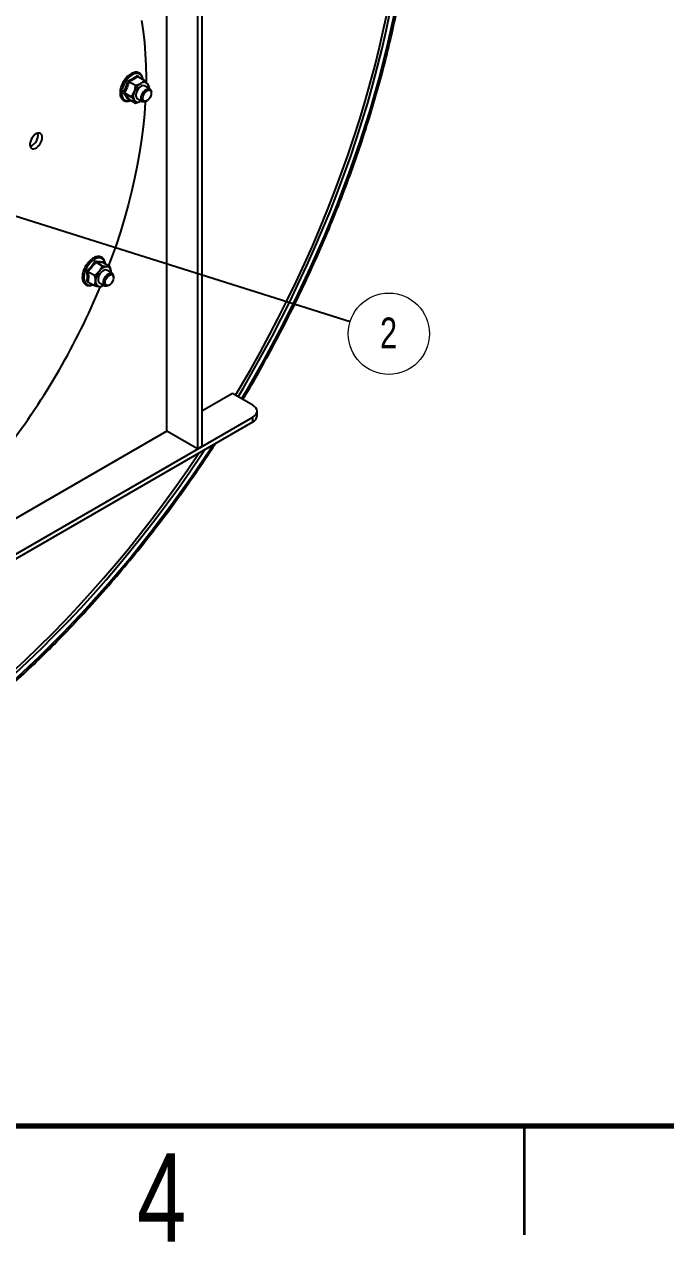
# Model space of a CAD drawing. Header units: millimetres. Extents: x 2 to 418, y 2 to 295.
# Drawn here: x 225.5 to 269.8, y 2 to 86.1 of the extents above; entities that cross this region are included whole.
import ezdxf

# ---------------------------------------------------------------- set-up
doc = ezdxf.new("R2010")
doc.units = ezdxf.units.MM
doc.styles.add('SLDTEXTSTYLE0', font='TXT', dxfattribs={"width": 0.75})
doc.dimstyles.new('SLDDIMSTYLE1', dxfattribs={"dimtxt": 0.18, "dimasz": 0.7, "dimexe": 0, "dimexo": 0.0625, "dimgap": 0, "dimtad": 0, "dimtih": 1, "dimtoh": 1, "dimdec": 0, "dimrnd": 1e-09, "dimzin": 0, "dimdsep": 46, "dimtxsty": 'Standard', "dimblk1": 'DOT', "dimblk2": 'DOT', "dimsah": 1, "dimcen": 0.09, "dimadec": 0, "dimazin": 0, "dimtfac": 0.7, "dimtdec": 0, "dimtofl": 0, "dimtmove": 0, "dimatfit": 3, "dimldrblk": 'DOT', "dimfxl": 0, "dimfrac": 2, "dimtolj": 1, "dimtzin": 0, "dimarcsym": 0})

# ---------------------------------------------------------------- blocks, each defined once
blk = doc.blocks.new('SW_NOTE_21')
at = {"color": 0, "linetype": 'Continuous', "lineweight": 0}
blk.add_circle((2.68, -0.845), 2.81, dxfattribs=at)
at = {"color": 0, "linetype": 'Continuous', "lineweight": 0, "insert": (2.659, 0.273), "char_height": 2.117, "attachment_point": 2, "style": 'SLDTEXTSTYLE0'}
blk.add_mtext('2', dxfattribs=at)
blk = doc.blocks.new('_DOT')
at = {"color": 0, "linetype": 'ByBlock', "lineweight": -2}
blk.add_line((-0.5, 0), (-1, 0), dxfattribs=at)
at = {"color": 0, "linetype": 'ByBlock', "const_width": 0.5}
blk.add_lwpolyline([(-0.25, 0, 1), (0.25, 0, 1)], format="xyb", close=True, dxfattribs=at)

msp = doc.modelspace()

# ---------------------------------------------------------------- linework, layer by layer
at = {"color": 7, "linetype": 'Continuous', "lineweight": 25}
for p, q in [((237.713, 114.38), (237.713, 56.934)), ((237.43, 114.216), (237.43, 56.771)), ((235.309, 57.996), (235.309, 112.992)), ((233.295, 82.509), (233.749, 82.247)), ((232.683, 82.155), (233.137, 81.893)), ((234.13, 81.639), (233.764, 81.85)), ((234.056, 81.811), (234.043, 81.689)), ((232.377, 81.366), (232.831, 81.104)), ((232.671, 80.934), (232.621, 80.912)), ((232.683, 80.931), (233.137, 80.668)), ((233.264, 80.984), (233.63, 80.773)), ((233.514, 80.804), (233.543, 80.822)), ((233.88, 80.797), (233.938, 80.831)), ((234.233, 81.342), (234.233, 81.41)), ((229.854, 69.036), (230.308, 68.774)), ((230.384, 69.695), (230.838, 69.433)), ((230.9, 69.711), (230.907, 69.655)), ((230.914, 69.648), (231.368, 69.386)), ((231.524, 68.907), (231.159, 69.118)), ((231.439, 68.992), (231.436, 68.958)), ((231.439, 68.992), (231.438, 68.957)), ((229.854, 68.329), (230.308, 68.066)), ((230.659, 68.252), (231.024, 68.041)), ((231.628, 68.611), (231.628, 68.678)), ((231.274, 68.066), (231.333, 68.1)), ((239.834, 60.608), (237.713, 59.384)), ((241.249, 59.792), (239.834, 60.608)), ((195.287, 32.442), (241.249, 58.975)), ((241.249, 58.649), (241.249, 58.975)), ((241.541, 59.057), (241.541, 59.384)), ((195.287, 32.116), (241.249, 58.649)), ((235.309, 57.996), (192.458, 33.259)), ((237.43, 56.771), (235.309, 57.996)), ((237.713, 56.934), (237.43, 56.771))]:
    msp.add_line(p, q, dxfattribs=at)
at = {"color": 8, "linetype": 'Continuous', "lineweight": 25}
msp.add_line((229.905, 68.299), (229.779, 68.317), dxfattribs=at)
at = {"color": 7, "linetype": 'Continuous', "lineweight": 70}
msp.add_line((410, 10), (10, 10), dxfattribs=at)
at = {"color": 7, "linetype": 'Continuous', "lineweight": 35}
msp.add_line((260, 10), (260, 2.5), dxfattribs=at)
at = {"color": 8, "linetype": 'Continuous', "lineweight": 25, "flags": 128}
for points in [[(240.476, 60.238), (240.813, 60.794), (242.006, 62.883), (243.143, 65), (244.223, 67.141), (245.242, 69.302), (246.2, 71.479), (247.078, 73.626), (247.893, 75.781), (248.643, 77.937), (249.327, 80.092), (249.954, 82.28), (250.509, 84.457), (250.992, 86.62), (251.402, 88.762), (251.737, 90.882), (251.993, 92.935), (252.176, 94.959), (252.286, 96.947), (252.323, 98.897)], [(233.639, 82.31), (233.62, 82.404), (233.571, 82.522), (233.499, 82.614), (233.408, 82.677), (233.3, 82.708), (233.178, 82.708), (233.048, 82.676), (232.913, 82.612), (232.778, 82.52), (232.647, 82.402), (232.526, 82.262), (232.418, 82.105), (232.327, 81.937), (232.255, 81.762), (232.206, 81.588), (232.181, 81.42), (232.181, 81.263), (232.206, 81.124), (232.255, 81.006), (232.327, 80.914), (232.418, 80.851), (232.526, 80.819), (232.647, 80.819), (232.778, 80.852), (232.803, 80.861)], [(231.034, 69.579), (231.008, 69.694), (230.955, 69.807), (230.88, 69.895), (230.786, 69.953), (230.675, 69.979), (230.552, 69.974), (230.42, 69.936), (230.285, 69.867), (230.15, 69.77), (230.021, 69.648), (229.902, 69.505), (229.796, 69.346), (229.708, 69.176), (229.64, 69.002), (229.595, 68.828), (229.574, 68.661), (229.578, 68.507), (229.607, 68.371), (229.66, 68.257), (229.735, 68.17), (229.83, 68.112), (229.94, 68.085)], [(213.286, 32.504), (214.984, 33.474), (216.68, 34.531), (218.372, 35.673), (220.055, 36.896), (221.728, 38.201), (223.355, 39.556), (224.966, 40.985), (226.556, 42.482), (228.122, 44.046), (229.693, 45.706), (231.232, 47.429), (232.739, 49.212), (234.208, 51.05), (235.637, 52.94), (236.999, 54.843), (238.318, 56.789), (238.488, 57.055)]]:
    msp.add_lwpolyline(points, dxfattribs=at)
at = {"color": 7, "linetype": 'Continuous', "lineweight": 25, "flags": 128}
for points in [[(240.054, 60.481), (240.395, 61.056), (241.082, 62.244), (241.751, 63.442), (242.402, 64.65), (243.034, 65.865), (243.647, 67.088), (244.24, 68.317), (244.813, 69.552), (245.365, 70.793), (245.897, 72.037), (246.408, 73.285), (246.898, 74.535), (247.365, 75.787), (247.811, 77.04), (248.234, 78.293), (248.635, 79.545), (249.012, 80.795), (249.367, 82.043), (249.698, 83.288), (250.005, 84.528), (250.289, 85.764), (250.548, 86.993)], [(240.231, 60.379), (240.572, 60.954), (241.259, 62.142), (241.928, 63.34), (242.579, 64.548), (243.211, 65.763), (243.823, 66.986), (244.416, 68.215), (244.99, 69.45), (245.542, 70.691), (246.074, 71.935), (246.585, 73.183), (247.074, 74.433), (247.542, 75.685), (247.988, 76.938), (248.411, 78.191), (248.811, 79.443), (249.189, 80.693), (249.544, 81.941), (249.875, 83.186), (250.182, 84.426), (250.466, 85.662), (250.725, 86.891)], [(233.556, 86.369), (233.668, 85.618), (233.755, 84.848), (233.818, 84.06), (233.855, 83.256), (233.867, 82.437), (233.866, 82.141)], [(233.764, 81.85), (233.737, 81.862), (233.655, 81.873), (233.562, 81.849), (233.466, 81.793), (233.373, 81.71), (233.291, 81.605), (233.225, 81.485), (233.181, 81.361), (233.161, 81.241), (233.168, 81.134), (233.2, 81.048), (233.256, 80.989), (233.264, 80.984)], [(233.88, 80.797), (233.831, 80.773), (233.739, 80.75), (233.656, 80.76), (233.591, 80.803), (233.546, 80.877), (233.527, 80.974), (233.533, 81.089), (233.566, 81.212), (233.621, 81.335), (233.696, 81.448), (233.784, 81.544), (233.88, 81.614), (233.88, 81.614)], [(233.88, 81.614), (233.975, 81.654), (234.063, 81.66), (234.138, 81.633), (234.194, 81.575), (234.226, 81.489), (234.233, 81.41)], [(233.818, 80.768), (233.818, 80.757), (233.755, 79.897), (233.668, 79.026), (233.556, 78.145), (233.419, 77.255), (233.258, 76.357), (233.073, 75.452), (232.864, 74.54), (232.631, 73.624), (232.374, 72.705), (232.095, 71.782), (231.792, 70.859), (231.467, 69.935), (231.282, 69.436)], [(233.938, 81.512), (234.025, 81.548), (234.104, 81.549), (234.169, 81.517), (234.213, 81.455), (234.232, 81.367), (234.226, 81.262), (234.194, 81.149), (234.139, 81.038), (234.066, 80.939), (233.982, 80.86), (233.894, 80.81), (233.81, 80.791), (233.738, 80.806), (233.683, 80.854), (233.651, 80.93), (233.644, 81.027), (233.664, 81.138), (233.708, 81.251), (233.772, 81.357), (233.851, 81.447), (233.938, 81.512)], [(226.69, 78.294), (226.677, 78.408), (226.638, 78.5), (226.575, 78.563), (226.493, 78.594), (226.397, 78.591), (226.293, 78.553), (226.187, 78.484), (226.085, 78.388), (225.996, 78.27), (225.923, 78.139), (225.872, 78.002), (225.845, 77.867), (225.845, 77.745), (225.872, 77.641), (225.923, 77.563), (225.996, 77.515), (226.085, 77.501), (226.187, 77.522), (226.293, 77.575), (226.397, 77.659), (226.493, 77.767), (226.575, 77.892), (226.638, 78.028), (226.677, 78.164), (226.69, 78.294)], [(231.159, 69.118), (231.126, 69.133), (231.042, 69.14), (230.949, 69.114), (230.853, 69.056), (230.761, 68.97), (230.679, 68.864), (230.615, 68.744), (230.573, 68.619), (230.556, 68.5), (230.564, 68.394), (230.599, 68.31), (230.656, 68.254), (230.659, 68.252)], [(231.274, 68.066), (231.234, 68.045), (231.141, 68.019), (231.058, 68.027), (230.99, 68.067), (230.944, 68.138), (230.922, 68.234), (230.927, 68.347), (230.957, 68.47), (231.011, 68.594), (231.084, 68.708), (231.171, 68.805), (231.266, 68.878), (231.362, 68.92), (231.451, 68.93), (231.451, 68.93)], [(231.48, 68.821), (231.549, 68.797), (231.599, 68.742), (231.625, 68.66), (231.625, 68.558), (231.599, 68.446), (231.549, 68.334), (231.48, 68.231), (231.399, 68.146), (231.311, 68.088), (231.225, 68.061), (231.149, 68.068), (231.089, 68.108), (231.051, 68.177), (231.038, 68.27), (231.051, 68.378), (231.089, 68.492), (231.149, 68.601), (231.225, 68.695), (231.311, 68.767), (231.399, 68.81), (231.48, 68.821)], [(241.249, 58.975), (241.373, 59.063), (241.465, 59.163), (241.522, 59.271), (241.541, 59.384), (241.522, 59.496), (241.465, 59.605), (241.373, 59.704), (241.249, 59.792)], [(224.612, 41.35), (225.541, 42.212), (226.462, 43.096), (227.375, 44.003), (228.279, 44.932), (229.174, 45.883), (230.058, 46.854), (230.933, 47.846), (231.796, 48.856), (232.647, 49.886), (233.486, 50.933), (234.312, 51.998), (235.125, 53.08), (235.924, 54.178), (236.708, 55.29), (237.478, 56.418), (237.537, 56.506)], [(224.789, 41.248), (225.717, 42.11), (226.639, 42.994), (227.551, 43.901), (228.456, 44.83), (229.35, 45.781), (230.235, 46.752), (231.109, 47.744), (231.973, 48.754), (232.824, 49.784), (233.663, 50.831), (234.489, 51.896), (235.302, 52.978), (236.101, 54.075), (236.885, 55.188), (237.655, 56.315), (237.935, 56.736)]]:
    msp.add_lwpolyline(points, dxfattribs=at)
at = {"color": 7, "linetype": 'Continuous', "lineweight": 25}
for centre, radius, start, end in [((234.135, 81.06), 1.151, 122.63793, 159.77288), ((233.723, 81.774), 0.33, 40.53291, 129.24806), ((233.546, 81.73), 0.499, 355.22081, 31.15767), ((233.667, 81.152), 0.685, 153.43617, 206.56383), ((233.305, 81.06), 0.33, 220.53193, 309.24853), ((225.581, 78.445), 0.821, 289.89511, 10.11036), ((231.528, 68.326), 1.151, 140.22817, 177.36046), ((231.215, 68.685), 0.685, 93.43022, 146.5644), ((231.113, 69.045), 0.33, 350.7484, 79.45267), ((230.704, 68.326), 0.33, 170.74822, 259.4535), ((231.409, 68.712), 0.222, 351.16658, 79.03467), ((184.797, 87.089), 49.727, 322.57161, 337.42848), ((230.654, 68.501), 0.499, 268.83437, 304.78707), ((241.041, 59.107), 0.503, 294.37305, 354.30646)]:
    msp.add_arc(centre, radius, start, end, dxfattribs=at)
at = {"color": 8, "linetype": 'Continuous', "lineweight": 25}
msp.add_arc((229.971, 68.675), 0.59, 267.01567, 292.5955, dxfattribs=at)
at = {"color": 7, "linetype": 'Continuous', "lineweight": 25}
for points, knots in [([(240.556, 60.192), (240.659, 60.361), (241.172, 61.203), (242.044, 62.749), (243.169, 64.828), (244.234, 66.932), (245.243, 69.055), (246.187, 71.181), (247.065, 73.306), (247.878, 75.425), (248.628, 77.546), (249.294, 79.603), (249.881, 81.592), (250.395, 83.51), (250.855, 85.42), (251.26, 87.325), (251.591, 89.124), (251.858, 90.824), (252.069, 92.433), (252.241, 94.064), (252.369, 95.722), (252.453, 97.411), (252.464, 98.531), (252.469, 99.101)], [0, 0, 0, 0, 0.013552, 0.06748, 0.121409, 0.175338, 0.229268, 0.2832, 0.33617, 0.389142, 0.442117, 0.495095, 0.54326, 0.591428, 0.639599, 0.687867, 0.736685, 0.777835, 0.819663, 0.862701, 0.906965, 0.952645, 1, 1, 1, 1]), ([(233.649, 82.305), (233.643, 82.35), (233.629, 82.444), (233.578, 82.566), (233.505, 82.667), (233.411, 82.741), (233.303, 82.785), (233.185, 82.8), (233.059, 82.786), (232.927, 82.744), (232.793, 82.674), (232.66, 82.577), (232.533, 82.458), (232.415, 82.32), (232.31, 82.167), (232.221, 82.004), (232.15, 81.834), (232.099, 81.664), (232.071, 81.496), (232.065, 81.336), (232.083, 81.188), (232.126, 81.058), (232.193, 80.948), (232.281, 80.866), (232.385, 80.812), (232.501, 80.788), (232.624, 80.794), (232.729, 80.818), (232.792, 80.848), (232.811, 80.857)], [0, 0, 0, 0, 0.036597, 0.075502, 0.113764, 0.150935, 0.18724, 0.223383, 0.260094, 0.29774, 0.336085, 0.374712, 0.413324, 0.451861, 0.490341, 0.528804, 0.567294, 0.605849, 0.64452, 0.683352, 0.722349, 0.761339, 0.799865, 0.837392, 0.873893, 0.910031, 0.946493, 0.983852, 1, 1, 1, 1]), ([(232.621, 82.205), (232.654, 82.218), (232.818, 82.283), (233.049, 82.402), (233.206, 82.529), (233.268, 82.579)], [0, 0, 0, 0, 0.130524, 0.655233, 1, 1, 1, 1]), ([(233.295, 82.509), (233.209, 82.443), (233.033, 82.309), (232.801, 82.207), (232.683, 82.155)], [0, 0, 0, 0, 0.492244, 1, 1, 1, 1]), ([(233.268, 82.579), (233.268, 82.579), (233.268, 82.571), (233.268, 82.556), (233.273, 82.536), (233.282, 82.519), (233.291, 82.512), (233.295, 82.509)], [0, 0, 0, 0, 0.006122, 0.267744, 0.528706, 0.763855, 1, 1, 1, 1]), ([(232.298, 81.372), (232.317, 81.405), (232.412, 81.571), (232.535, 81.846), (232.597, 82.103), (232.621, 82.205)], [0, 0, 0, 0, 0.130524, 0.655235, 1, 1, 1, 1]), ([(232.683, 82.155), (232.646, 82.018), (232.572, 81.739), (232.443, 81.492), (232.377, 81.366)], [0, 0, 0, 0, 0.492244, 1, 1, 1, 1]), ([(232.621, 82.205), (232.622, 82.205), (232.626, 82.201), (232.635, 82.191), (232.651, 82.177), (232.668, 82.165), (232.678, 82.158), (232.683, 82.155)], [0, 0, 0, 0, 0.006122, 0.267742, 0.528709, 0.763856, 1, 1, 1, 1]), ([(233.055, 81.458), (233.073, 81.515), (233.112, 81.63), (233.131, 81.779), (233.136, 81.868), (233.137, 81.893)], [0, 0, 0, 0, 0.406291, 0.827277, 1, 1, 1, 1]), ([(233.137, 81.893), (233.174, 81.902), (233.312, 81.935), (233.428, 81.989), (233.514, 82.029)], [0, 0, 0, 0, 0.266129, 1, 1, 1, 1]), ([(233.514, 82.029), (233.521, 82.033), (233.605, 82.083), (233.686, 82.158), (233.739, 82.232), (233.749, 82.247)], [0, 0, 0, 0, 0.066694, 0.814095, 1, 1, 1, 1]), ([(233.749, 82.247), (233.792, 82.202), (233.878, 82.111), (233.945, 82.028), (233.972, 81.989), (233.973, 81.988)], [0, 0, 0, 0, 0.484342, 0.986328, 1, 1, 1, 1]), ([(233.973, 81.988), (233.992, 81.959), (234.03, 81.9), (234.049, 81.846), (234.054, 81.819), (234.056, 81.811)], [0, 0, 0, 0, 0.406297, 0.827277, 1, 1, 1, 1]), ([(232.377, 81.366), (232.371, 81.369), (232.361, 81.373), (232.341, 81.376), (232.319, 81.376), (232.305, 81.374), (232.298, 81.372), (232.298, 81.372)], [0, 0, 0, 0, 0.236142, 0.47129, 0.732245, 0.99387, 1, 1, 1, 1]), ([(232.621, 80.912), (232.613, 80.929), (232.568, 81.016), (232.472, 81.166), (232.347, 81.313), (232.298, 81.372)], [0, 0, 0, 0, 0.130523, 0.655234, 1, 1, 1, 1]), ([(232.377, 81.366), (232.441, 81.287), (232.571, 81.125), (232.645, 80.996), (232.683, 80.931)], [0, 0, 0, 0, 0.492242, 1, 1, 1, 1]), ([(232.683, 80.931), (232.678, 80.933), (232.668, 80.937), (232.651, 80.934), (232.635, 80.926), (232.626, 80.917), (232.622, 80.912), (232.621, 80.912)], [0, 0, 0, 0, 0.236141, 0.471271, 0.732234, 0.993878, 1, 1, 1, 1]), ([(232.831, 81.104), (232.873, 81.155), (232.96, 81.258), (233.027, 81.386), (233.054, 81.456), (233.055, 81.458)], [0, 0, 0, 0, 0.4843376, 0.9863223, 1, 1, 1, 1]), ([(233.055, 80.845), (233.03, 80.877), (232.981, 80.943), (232.899, 81.033), (232.846, 81.088), (232.831, 81.104)], [0, 0, 0, 0, 0.406293, 0.827271, 1, 1, 1, 1]), ([(233.137, 80.668), (233.132, 80.692), (233.121, 80.739), (233.082, 80.806), (233.055, 80.844), (233.055, 80.845)], [0, 0, 0, 0, 0.48434, 0.986322, 1, 1, 1, 1]), ([(233.137, 80.668), (233.174, 80.677), (233.312, 80.71), (233.428, 80.764), (233.514, 80.804)], [0, 0, 0, 0, 0.266129, 1, 1, 1, 1]), ([(233.514, 80.804), (233.521, 80.808), (233.532, 80.814), (233.54, 80.821), (233.542, 80.823)], [0, 0, 0, 0, 0.687926, 1, 1, 1, 1]), ([(231.04, 69.595), (231.035, 69.629), (231.024, 69.712), (230.977, 69.825), (230.906, 69.929), (230.814, 70.005), (230.707, 70.051), (230.589, 70.068), (230.464, 70.057), (230.332, 70.017), (230.198, 69.949), (230.065, 69.855), (229.937, 69.737), (229.819, 69.601), (229.713, 69.449), (229.622, 69.286), (229.55, 69.117), (229.497, 68.946), (229.467, 68.778), (229.459, 68.617), (229.476, 68.468), (229.517, 68.336), (229.582, 68.225), (229.668, 68.14), (229.772, 68.083), (229.872, 68.061), (229.978, 68.059), (230.084, 68.074), (230.167, 68.108), (230.207, 68.124)], [0, 0, 0, 0, 0.027646, 0.06679, 0.105336, 0.142802, 0.179348, 0.215678, 0.252521, 0.2903, 0.328813, 0.367642, 0.40647, 0.445224, 0.483917, 0.52259, 0.561287, 0.600046, 0.638918, 0.677948, 0.717146, 0.756364, 0.795161, 0.832985, 0.86975, 0.90752, 0.928507, 0.965918, 1, 1, 1, 1]), ([(229.779, 69.064), (229.809, 69.091), (229.955, 69.227), (230.157, 69.455), (230.288, 69.674), (230.34, 69.761)], [0, 0, 0, 0, 0.130523, 0.655234, 1, 1, 1, 1]), ([(229.779, 68.317), (229.785, 68.347), (229.81, 68.495), (229.823, 68.741), (229.792, 68.972), (229.779, 69.064)], [0, 0, 0, 0, 0.130523, 0.655233, 1, 1, 1, 1]), ([(229.854, 69.036), (229.848, 69.039), (229.838, 69.044), (229.819, 69.052), (229.799, 69.059), (229.786, 69.062), (229.78, 69.064), (229.779, 69.064)], [0, 0, 0, 0, 0.236145, 0.471285, 0.732245, 0.993878, 1, 1, 1, 1]), ([(230.384, 69.695), (230.311, 69.579), (230.162, 69.343), (229.957, 69.139), (229.854, 69.036)], [0, 0, 0, 0, 0.492243, 1, 1, 1, 1]), ([(229.854, 69.036), (229.867, 68.912), (229.895, 68.66), (229.868, 68.44), (229.854, 68.329)], [0, 0, 0, 0, 0.492242, 1, 1, 1, 1]), ([(230.308, 68.774), (230.367, 68.814), (230.489, 68.897), (230.595, 69.003), (230.642, 69.061), (230.644, 69.063)], [0, 0, 0, 0, 0.484341, 0.986322, 1, 1, 1, 1]), ([(230.34, 69.761), (230.369, 69.756), (230.513, 69.729), (230.715, 69.704), (230.847, 69.709), (230.9, 69.711)], [0, 0, 0, 0, 0.130524, 0.655233, 1, 1, 1, 1]), ([(230.34, 69.761), (230.34, 69.761), (230.342, 69.754), (230.346, 69.74), (230.357, 69.721), (230.37, 69.705), (230.379, 69.699), (230.384, 69.695)], [0, 0, 0, 0, 0.00613, 0.267765, 0.528727, 0.763863, 1, 1, 1, 1]), ([(230.914, 69.648), (230.841, 69.648), (230.692, 69.647), (230.488, 69.679), (230.384, 69.695)], [0, 0, 0, 0, 0.492242, 1, 1, 1, 1]), ([(230.644, 69.063), (230.678, 69.11), (230.748, 69.208), (230.804, 69.335), (230.83, 69.411), (230.838, 69.433)], [0, 0, 0, 0, 0.40629, 0.827274, 1, 1, 1, 1]), ([(230.838, 69.433), (230.871, 69.425), (230.996, 69.394), (231.099, 69.38), (231.174, 69.369)], [0, 0, 0, 0, 0.266129, 1, 1, 1, 1]), ([(230.9, 69.711), (230.9, 69.711), (230.897, 69.704), (230.894, 69.691), (230.895, 69.673), (230.901, 69.658), (230.91, 69.651), (230.914, 69.648)], [0, 0, 0, 0, 0.0061216, 0.2677532, 0.5287113, 0.7638566, 1, 1, 1, 1]), ([(231.174, 69.369), (231.18, 69.368), (231.253, 69.362), (231.319, 69.368), (231.36, 69.383), (231.368, 69.386)], [0, 0, 0, 0, 0.066696, 0.814097, 1, 1, 1, 1]), ([(231.368, 69.386), (231.387, 69.32), (231.425, 69.186), (231.439, 69.056), (231.439, 68.993), (231.439, 68.992)], [0, 0, 0, 0, 0.484337, 0.986319, 1, 1, 1, 1]), ([(229.854, 68.329), (229.848, 68.331), (229.838, 68.335), (229.819, 68.334), (229.799, 68.329), (229.786, 68.321), (229.78, 68.317), (229.779, 68.317)], [0, 0, 0, 0, 0.236143, 0.471284, 0.732259, 0.993878, 1, 1, 1, 1]), ([(230.378, 68.379), (230.376, 68.43), (230.37, 68.534), (230.338, 68.67), (230.315, 68.75), (230.308, 68.774)], [0, 0, 0, 0, 0.406297, 0.827275, 1, 1, 1, 1]), ([(230.308, 68.066), (230.326, 68.111), (230.364, 68.201), (230.378, 68.315), (230.378, 68.378), (230.378, 68.379)], [0, 0, 0, 0, 0.484343, 0.986326, 1, 1, 1, 1]), ([(230.308, 68.066), (230.341, 68.058), (230.466, 68.027), (230.568, 68.013), (230.644, 68.002)], [0, 0, 0, 0, 0.266129, 1, 1, 1, 1]), ([(230.644, 68.002), (230.65, 68.001), (230.723, 67.995), (230.789, 68.001), (230.83, 68.016), (230.838, 68.019)], [0, 0, 0, 0, 0.0666928, 0.8140946, 1, 1, 1, 1]), ([(230.939, 68.091), (230.927, 68.081), (230.895, 68.055), (230.86, 68.033), (230.838, 68.019)], [0, 0, 0, 0, 0.376515, 1, 1, 1, 1]), ([(213.128, 32.245), (213.319, 32.35), (213.673, 32.544), (214.162, 32.823), (214.565, 33.058), (214.894, 33.253), (215.178, 33.424), (215.454, 33.592), (215.836, 33.829), (216.34, 34.147), (216.979, 34.562), (217.842, 35.141), (218.89, 35.875), (220.082, 36.755), (221.349, 37.735), (222.703, 38.839), (224.157, 40.094), (225.593, 41.404), (227.013, 42.767), (228.468, 44.24), (229.954, 45.826), (231.464, 47.53), (232.942, 49.291), (234.383, 51.104), (235.778, 52.955), (237.121, 54.843), (238.08, 56.242), (238.579, 57.025), (238.663, 57.156)], [0, 0, 0, 0, 0.020728, 0.038386, 0.052991, 0.064536, 0.073971, 0.083893, 0.094451, 0.115461, 0.138608, 0.163878, 0.209438, 0.253008, 0.29459, 0.348951, 0.403125, 0.457294, 0.511459, 0.565621, 0.626277, 0.686929, 0.747578, 0.808225, 0.868869, 0.928429, 0.987987, 1, 1, 1, 1])]:
    msp.add_open_spline(points, degree=3, knots=knots, dxfattribs=at)
at = {"color": 8, "linetype": 'Continuous', "lineweight": 25}
msp.add_open_spline([(233.268, 82.579), (233.288, 82.555), (233.317, 82.52), (233.339, 82.49), (233.346, 82.48)], degree=3, knots=[0, 0, 0, 0, 0.67073, 1, 1, 1, 1], dxfattribs=at)

# ---------------------------------------------------------------- block references
at = {"color": 7, "linetype": 'Continuous', "lineweight": 0}
msp.add_blockref('SW_NOTE_21', (247.969, 65.578), dxfattribs=at)

# ---------------------------------------------------------------- texts
at = {"color": 7, "linetype": 'Continuous', "lineweight": 0, "insert": (234.939, 8.114), "char_height": 6.096, "attachment_point": 2, "style": 'SLDTEXTSTYLE0'}
msp.add_mtext('4', dxfattribs=at)

# ---------------------------------------------------------------- leaders
at = {"color": 7, "linetype": 'Continuous', "lineweight": 0}
msp.add_leader([(218.97, 74.725), (247.969, 65.578)], dimstyle='SLDDIMSTYLE1', dxfattribs=at)

doc.saveas('drawing.dxf')
